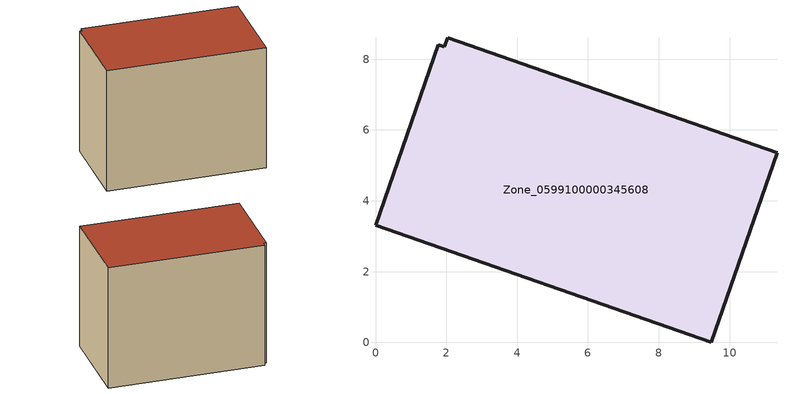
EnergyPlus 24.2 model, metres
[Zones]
Zone_0599100000345608
 floor ground (C_G): 2.04,8.61 11.34,5.36 9.48,0 0,3.31 1.77,8.4 1.94,8.35 z0
 wall outside (C_F): 9.48,0 11.34,5.36 2.04,8.61 1.94,8.35 1.77,8.4 0,3.31 9.48,0 z0:8.12
 roof outside (C_R): 11.34,5.36 2.04,8.61 1.94,8.35 1.77,8.4 0,3.31 9.48,0 z8.12
[BUILDING]
Pand.0599100000345608: North Axis=0; Terrain=City; Loads Convergence Tolerance Value=0.04; Temperature Convergence Tolerance Value=0.4; Solar Distribution=FullExterior; Maximum Number of Warmup Days=25; Minimum Number of Warmup Days=1
[Site:Location]
Rotterdam.The.Hague.AP_ZH_NLD Design_Conditions: Latitude=51.96; Longitude=4.45; Time Zone=1; Elevation=-4.5
[SITE:GROUNDTEMPERATURE:BUILDINGSURFACE]
18, 18, 18, 18, 18, 18, 18, 18, 18, 18, 18, 18
[MATERIAL] Thermal Absorptance=0.9; Solar Absorptance=0.7; Visible Absorptance=0.7
Name | Roughness | Thickness | Conductivity | Density | Specific Heat
G.TC.1992-2005 | MediumSmooth | 0.15 | 0.06 | 540 | 1210
F.TC.1992-2005 | Rough | 0.3 | 0.12 | 1920 | 840
R.TC.1992-2005 | MediumRough | 0.2 | 0.08 | 1500 | 1000
[CONSTRUCTION]
C_G: G.TC.1992-2005
C_F: F.TC.1992-2005
C_R: R.TC.1992-2005
[ZONE]
Zone_0599100000345608: Type=1; Multiplier=1; Ceiling Height=Autocalculate; Volume=Autocalculate; Floor Area=autocalculate; Part of Total Floor Area=Yes
[ZONEINFILTRATION:DESIGNFLOWRATE]
Infil_Zone_0599100000345608: Zone or ZoneList or Space or SpaceList=Zone_0599100000345608; Schedule=AlwaysOn; Design Flow Rate Calculation Method=Flow/Area; Flow Rate per Floor Area=0.0015; Constant Term Coefficient=1; Temperature Term Coefficient=0; Velocity Term Coefficient=0; Velocity Squared Term Coefficient=0
[HVACTEMPLATE:ZONE:IDEALLOADSAIRSYSTEM]
Zone_0599100000345608: Maximum Heating Supply Air Temperature=50; Minimum Cooling Supply Air Temperature=13; Maximum Heating Supply Air Humidity Ratio=0.0156; Minimum Cooling Supply Air Humidity Ratio=0.0077; Heating Limit=NoLimit; Cooling Limit=NoLimit; Dehumidification Control Type=ConstantSensibleHeatRatio; Cooling Sensible Heat Ratio=0.7; Dehumidification Setpoint=60; Humidification Control Type=None; Humidification Setpoint=30; Outdoor Air Method=None; Outdoor Air Flow Rate per Person=0.00944; Outdoor Air Flow Rate per Zone Floor Area=0; Outdoor Air Flow Rate per Zone=0; Demand Controlled Ventilation Type=None; Outdoor Air Economizer Type=NoEconomizer; Heat Recovery Type=None; Sensible Heat Recovery Effectiveness=0.7; Latent Heat Recovery Effectiveness=0.65
[ZONECONTROL:THERMOSTAT]
ThermostatControl_Zone_0599100000345608: Zone or ZoneList=Zone_0599100000345608; Control Type Schedule=DualSetpointControlType; Control 1=Thermostat_Zone_0599100000345608; Temperature Difference Between Cutout And Setpoint=0
[THERMOSTATSETPOINT:DUALSETPOINT]
Thermostat_Zone_0599100000345608: Heating Setpoint Temperature Schedule=HeatingSetpoint_Zone_0599100000345608; Cooling Setpoint Temperature Schedule=CoolingSetpoint_Zone_0599100000345608
[SCHEDULE:COMPACT]
HeatingSetpoint_Zone_0599100000345608: Through: 12/31, For: AllDays, Until: 24:00, 21
CoolingSetpoint_Zone_0599100000345608: Through: 12/31, For: AllDays, Until: 24:00, 24
DualSetpointControlType: Through: 12/31, For: AllDays, Until: 24:00, 4
AlwaysOn: Through: 12/31, For: AllDays, Until: 24:00, 1
